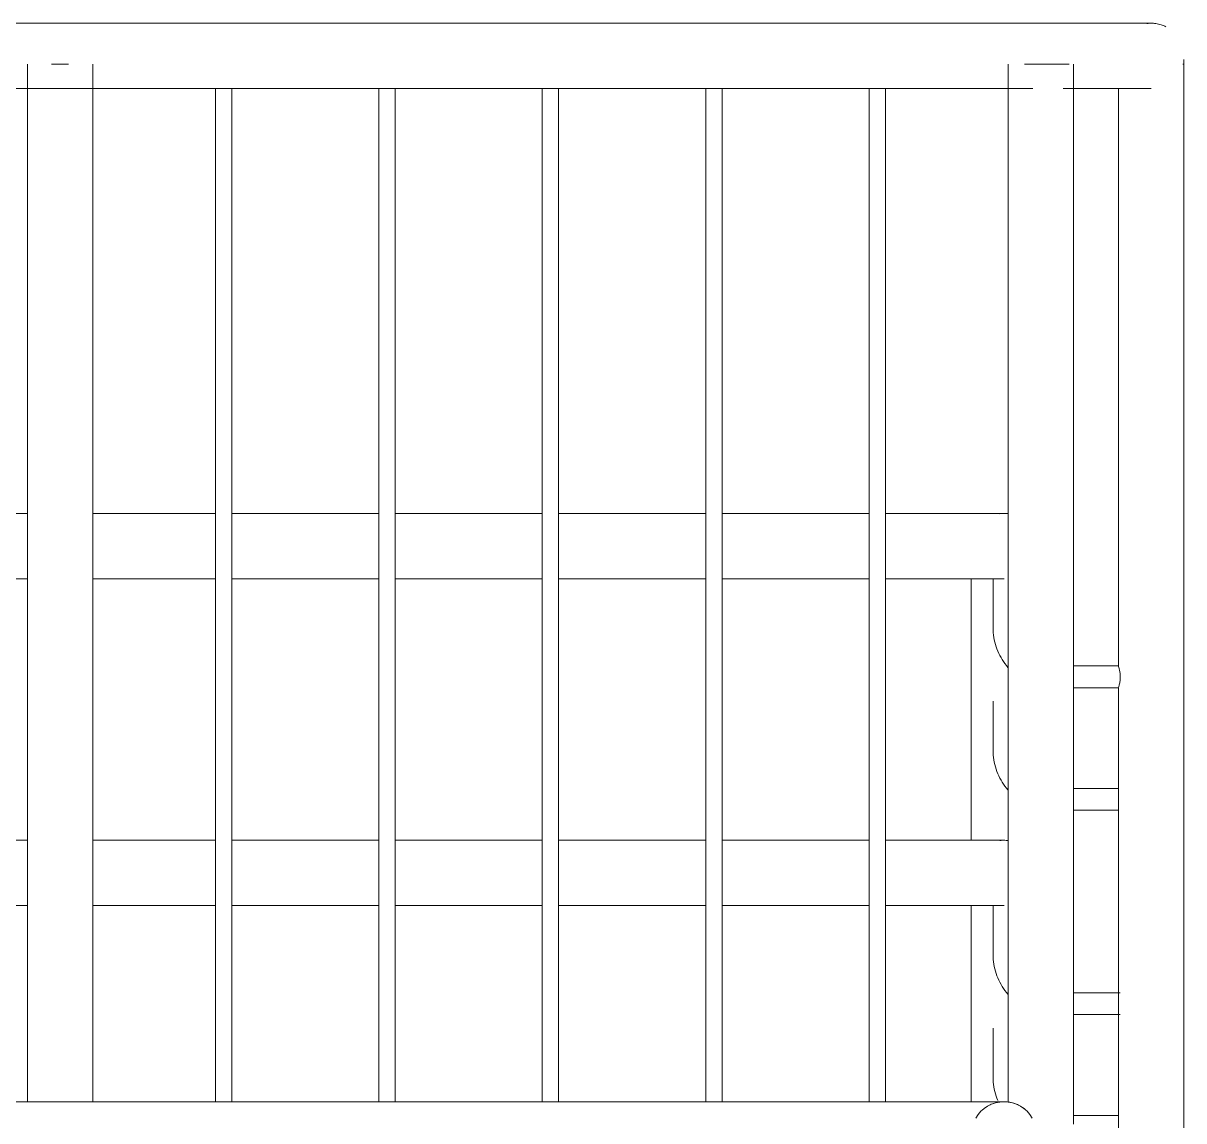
# Model space of a CAD drawing. Header units: millimetres. Extents: x -515342 to 330399, y -224905 to 507333.
# Drawn here: x 329303 to 330013, y 1946 to 2618 of the extents above; entities that cross this region are included whole.
import ezdxf

# ---------------------------------------------------------------- set-up
doc = ezdxf.new("R2010")
doc.units = ezdxf.units.MM
doc.layers.get('0').update_dxf_attribs({"lineweight": 0})
doc.layers.add('Ограждение', color=7, linetype='Continuous', lineweight=0)

# ---------------------------------------------------------------- blocks, each defined once
blk = doc.blocks.new('Тип верхнего поручня - АР_Ограждение_Ограничение_D40-V199-О_АР_Эскиз_Фасад 1-12 копия 1')
at = {"layer": 'Ограждение', "flags": 128}
for points in [[(106568.71, -113.49), (106568.06, -113.96), (106567.42, -114.45), (106566.81, -114.96)], [(106573.71, -111.02), (106572.95, -111.28), (106572.21, -111.58), (106571.48, -111.9), (106570.76, -112.26)], [(106580, -110), (106579.2, -110.02), (106578.4, -110.06), (106577.61, -110.14), (106576.81, -110.26), (106576.03, -110.4)], [(106584.4, -110.49), (106583.61, -110.33), (106582.82, -110.2), (106582.03, -110.1), (106581.23, -110.04), (106580.43, -110), (106580, -110)], [(106588.91, -112.09), (106588.18, -111.75), (106587.45, -111.44), (106586.7, -111.16), (106585.94, -110.9)], [(106592.91, -114.72), (106592.29, -114.22), (106591.65, -113.74)]]:
    blk.add_lwpolyline(points, dxfattribs=at)
blk = doc.blocks.new('Тип верхнего поручня - Верхний поручень_Внутренний_-9726612-О_АР_Эскиз_Фасад 1-12 копия 1')
at = {"layer": 'Ограждение'}
blk.add_line((106530, -110), (105590, -110), dxfattribs=at)
at = {"layer": 'Ограждение', "flags": 128}
blk.add_lwpolyline([(106530, -110), (106532, -110), (106534, -110), (106535.99, -110), (106537.97, -110), (106539.93, -110), (106541.89, -110), (106543.82, -110), (106545.73, -110), (106547.61, -110), (106549.47, -110), (106551.3, -110), (106553.09, -110), (106554.84, -110), (106556.56, -110), (106558.23, -110), (106559.86, -110), (106561.44, -110), (106562.97, -110), (106564.45, -110), (106565.87, -110), (106567.23, -110), (106568.54, -110), (106569.78, -110), (106570.96, -110), (106572.07, -110), (106573.12, -110), (106574.1, -110), (106575.01, -110), (106575.84, -110), (106576.6, -110), (106577.29, -110), (106577.9, -110)], dxfattribs=at)
at = {"layer": 'Ограждение'}
blk.add_arc((106580, -130), 20, 30, 150, dxfattribs=at)
blk = doc.blocks.new('Тип верхнего поручня - Верхний поручень_Внутренний_-9727407-О_АР_Эскиз_Фасад 1-12 копия 1')
at = {"layer": 'Ограждение'}
for p, q in [((106560, -130.1), (106560, -619.78)), ((106600, -619.78), (106600, -130.1))]:
    blk.add_line(p, q, dxfattribs=at)
at = {"layer": 'Ограждение', "flags": 128}
for points in [[(106560, -130), (106560, -130.02), (106560, -130.1)], [(106600, -130.1), (106600, -130.02), (106600, -130)]]:
    blk.add_lwpolyline(points, dxfattribs=at)
at = {"layer": 'Ограждение'}
for centre, start, end in [((106580, -130), 30, 150), ((106580, -620), 0, 180), ((106580, -620), 180, 360)]:
    blk.add_arc(centre, 20, start, end, dxfattribs=at)
blk = doc.blocks.new('Ограждение - АР_Ограждение_Балясина_D40 доп поручень 700_900-V228-О_АР_Эскиз_Фасад 1-12 копия 1')
at = {"layer": 'Ограждение'}
for p, q in [((105982.5, 525), (105982.5, -110)), ((105997.32, 525), (106002.5, 525)), ((106002.5, 525), (106007.68, 525)), ((106022.5, -110), (106022.5, 525)), ((106022.5, -310), (106022.5, -149.84)), ((106022.5, -800), (106022.5, -349.84)), ((105982.5, -409.92), (105982.5, -411.14)), ((105999.8, -800), (106002.5, -800)), ((106002.5, -800), (106022.5, -800))]:
    blk.add_line(p, q, dxfattribs=at)
blk = doc.blocks.new('Ограждение - АР_Ограждение_Балясина_10-V229-О_АР_Эскиз_Фасад 1-12 копия 1')
at = {"layer": 'Ограждение'}
for p, q in [((106097.5, 510), (106097.5, -110)), ((106102.5, 510), (106097.5, 510)), ((106107.5, 510), (106102.5, 510)), ((106107.5, -110), (106107.5, 510)), ((106097.5, -149.86), (106097.5, -310)), ((106107.5, -310), (106107.5, -149.86)), ((106097.5, -349.86), (106097.5, -610)), ((106107.5, -610), (106107.5, -349.86)), ((106097.5, -610), (106102.5, -610)), ((106102.5, -610), (106107.5, -610))]:
    blk.add_line(p, q, dxfattribs=at)
blk = doc.blocks.new('Ограждение - АР_Ограждение_Балясина_10-V230-О_АР_Эскиз_Фасад 1-12 копия 1')
at = {"layer": 'Ограждение'}
for p, q in [((106197.5, 510), (106197.5, -110)), ((106202.5, 510), (106197.5, 510)), ((106207.5, 510), (106202.5, 510)), ((106207.5, -110), (106207.5, 510)), ((106197.5, -149.89), (106197.5, -310)), ((106207.5, -310), (106207.5, -149.9)), ((106197.5, -349.89), (106197.5, -610)), ((106207.5, -610), (106207.5, -349.9)), ((106197.5, -610), (106202.5, -610)), ((106202.5, -610), (106207.5, -610))]:
    blk.add_line(p, q, dxfattribs=at)
blk = doc.blocks.new('Ограждение - АР_Ограждение_Балясина_10-V231-О_АР_Эскиз_Фасад 1-12 копия 1')
at = {"layer": 'Ограждение'}
for p, q in [((106297.5, 510), (106297.5, -110)), ((106302.5, 510), (106297.5, 510)), ((106307.5, 510), (106302.5, 510)), ((106307.5, -110), (106307.5, 510)), ((106297.5, -149.93), (106297.5, -310)), ((106307.5, -310), (106307.5, -149.93)), ((106297.5, -349.93), (106297.5, -610)), ((106307.5, -610), (106307.5, -349.93)), ((106297.5, -610), (106302.5, -610)), ((106302.5, -610), (106307.5, -610))]:
    blk.add_line(p, q, dxfattribs=at)
blk = doc.blocks.new('Ограждение - АР_Ограждение_Балясина_10-V232-О_АР_Эскиз_Фасад 1-12 копия 1')
at = {"layer": 'Ограждение'}
for p, q in [((106397.5, 510), (106397.5, -110)), ((106402.5, 510), (106397.5, 510)), ((106407.5, 510), (106402.5, 510)), ((106407.5, -110), (106407.5, 510)), ((106397.5, -149.96), (106397.5, -310)), ((106407.5, -310), (106407.5, -149.96)), ((106397.5, -349.96), (106397.5, -610)), ((106407.5, -610), (106407.5, -349.96)), ((106397.5, -610), (106402.5, -610)), ((106402.5, -610), (106407.5, -610))]:
    blk.add_line(p, q, dxfattribs=at)
blk = doc.blocks.new('Ограждение - АР_Ограждение_Балясина_10-V233-О_АР_Эскиз_Фасад 1-12 копия 1')
at = {"layer": 'Ограждение'}
for p, q in [((106497.5, 510), (106497.5, -110)), ((106502.5, 510), (106497.5, 510)), ((106507.5, 510), (106502.5, 510)), ((106507.5, -110), (106507.5, 510)), ((106497.5, -149.99), (106497.5, -310)), ((106507.5, -310), (106507.5, -149.99)), ((106497.5, -349.99), (106497.5, -610)), ((106507.5, -610), (106507.5, -349.99)), ((106497.5, -610), (106502.5, -610)), ((106502.5, -610), (106507.5, -610))]:
    blk.add_line(p, q, dxfattribs=at)
blk = doc.blocks.new('Ограждение - АР_Ограждение_Балясина_D40 доп поручень 700_900-V234-О_АР_Эскиз_Фасад 1-12 копия 1')
at = {"layer": 'Ограждение'}
for p, q in [((106582.5, 525), (106582.5, -110.33)), ((106592.5, 525), (106602.5, 525)), ((106602.5, 525), (106619.82, 525)), ((106622.5, -123.7), (106622.5, 525)), ((106622.5, -153.3), (106622.5, -136.44)), ((106622.5, -210.9), (106622.5, -166.04)), ((106622.5, -268.5), (106622.5, -223.64)), ((106622.5, -326.1), (106622.5, -281.24)), ((106622.5, -383.7), (106622.5, -338.84)), ((106622.5, -398.65), (106622.5, -396.44)), ((106622.5, -428.25), (106622.5, -411.35)), ((106622.5, -485.85), (106622.5, -454.04)), ((106622.5, -543.45), (106622.5, -511.64)), ((106622.5, -601.05), (106622.5, -569.24)), ((106622.5, -658.65), (106622.5, -626.44)), ((106622.5, -716.25), (106622.5, -671.35)), ((106622.5, -773.85), (106622.5, -728.95)), ((106622.5, -800), (106622.5, -786.55)), ((106600.66, -800), (106602.5, -800)), ((106602.5, -800), (106622.5, -800))]:
    blk.add_line(p, q, dxfattribs=at)
blk = doc.blocks.new('Ограждение - АР_Ограждение_Балясина_D40 доп поручень 700_900-V235-О_АР_Эскиз_Фасад 1-12 копия 1')
at = {"layer": 'Ограждение'}
for p, q in [((106689.32, 525), (106690, 525)), ((106690, -800), (106690, 525)), ((106650, 510.01), (106650, 156.67)), ((106573.33, 210.25), (106573.33, 180)), ((106650, 156.67), (106622.5, 156.67)), ((106622.5, 143.33), (106650, 143.33)), ((106650, 143.33), (106650, -127.96)), ((106573.33, 10.25), (106573.33, -20)), ((106651.15, -43.33), (106622.5, -43.33)), ((106622.5, -56.67), (106651.15, -56.67)), ((106650, -144.85), (106650, -157.56)), ((106650, -174.45), (106650, -205)), ((106680, -800), (106690, -800))]:
    blk.add_line(p, q, dxfattribs=at)
at = {"layer": 'Ограждение', "flags": 128}
for points in [[(106573.33, 180), (106573.36, 178.53), (106573.45, 177.07), (106573.6, 175.61), (106573.8, 174.16), (106574.06, 172.72), (106574.38, 171.28), (106574.76, 169.87), (106575.19, 168.47), (106575.68, 167.08), (106576.23, 165.72), (106576.83, 164.38), (106577.48, 163.07), (106578.18, 161.78), (106578.93, 160.52), (106579.74, 159.3), (106580.59, 158.1), (106581.49, 156.94), (106582.43, 155.82)], [(106573.33, -20), (106573.36, -21.47), (106573.45, -22.93), (106573.6, -24.39), (106573.8, -25.84), (106574.06, -27.28), (106574.38, -28.72), (106574.76, -30.13), (106575.19, -31.53), (106575.68, -32.92), (106576.23, -34.28), (106576.83, -35.62), (106577.48, -36.93), (106578.18, -38.22), (106578.93, -39.48), (106579.74, -40.7), (106580.59, -41.9), (106581.49, -43.06), (106582.43, -44.18)]]:
    blk.add_lwpolyline(points, dxfattribs=at)
at = {"layer": 'Ограждение'}
blk.add_open_spline([(106650, 156.67), (106650, 156.66), (106650.1, 156.39), (106650.4, 155.4), (106650.66, 154.31), (106650.86, 153.36), (106651.01, 152.3), (106651.11, 151.31), (106651.14, 150.45), (106651.14, 149.7), (106651.12, 148.97), (106651.05, 148.04), (106650.9, 146.88), (106650.66, 145.68), (106650.41, 144.68), (106650.11, 143.65), (106650, 143.35), (106650, 143.33)], degree=3, knots=[0, 0, 0, 0, 0.111111, 0.222222, 0.277778, 0.333333, 0.388889, 0.444444, 0.479167, 0.513889, 0.548611, 0.583333, 0.652778, 0.722222, 0.791667, 0.861111, 1, 1, 1, 1], dxfattribs=at)
blk = doc.blocks.new('Ограждение - АР_Ограждение_Балясина_D40 доп поручень 700_900-V236-О_АР_Эскиз_Фасад 1-12 копия 1')
at = {"layer": 'Ограждение', "flags": 128}
for points in [[(106573.33, 180), (106573.36, 178.53), (106573.45, 177.07), (106573.6, 175.61), (106573.8, 174.16), (106574.06, 172.72), (106574.38, 171.28), (106574.76, 169.87), (106575.19, 168.47), (106575.68, 167.08), (106576.23, 165.72), (106576.83, 164.38), (106577.48, 163.07), (106578.18, 161.78), (106578.93, 160.52), (106579.74, 159.3), (106580.59, 158.1), (106581.49, 156.94), (106582.43, 155.82)], [(106573.33, -20), (106573.36, -21.47), (106573.45, -22.93), (106573.6, -24.39), (106573.8, -25.84), (106574.06, -27.28), (106574.38, -28.72), (106574.76, -30.13), (106575.19, -31.53), (106575.68, -32.92), (106576.23, -34.28), (106576.83, -35.62), (106577.48, -36.93), (106578.18, -38.22), (106578.93, -39.48), (106579.74, -40.7), (106580.59, -41.9), (106581.49, -43.06), (106582.43, -44.18)]]:
    blk.add_lwpolyline(points, dxfattribs=at)
blk = doc.blocks.new('Ограждение - АР_Ограждение_Балясина_D40 доп поручень 700_900-V237-О_АР_Эскиз_Фасад 1-12 копия 1')
at = {"layer": 'Ограждение'}
for p, q in [((106573.33, 135.06), (106573.33, 105)), ((106650, 81.67), (106622.5, 81.67)), ((106622.5, 68.33), (106650, 68.33)), ((106573.33, -64.94), (106573.33, -95)), ((106650.28, -118.33), (106622.5, -118.33)), ((106690, -875), (106690, -800)), ((106680, -875), (106690, -875))]:
    blk.add_line(p, q, dxfattribs=at)
at = {"layer": 'Ограждение', "flags": 128}
for points in [[(106573.33, 105), (106573.36, 103.53), (106573.45, 102.07), (106573.6, 100.61), (106573.8, 99.16), (106574.06, 97.72), (106574.38, 96.28), (106574.76, 94.87), (106575.19, 93.47), (106575.68, 92.08), (106576.23, 90.72), (106576.83, 89.38), (106577.48, 88.07), (106578.18, 86.78), (106578.93, 85.52), (106579.74, 84.3), (106580.59, 83.1), (106581.49, 81.94), (106582.43, 80.82)], [(106573.33, -95), (106573.36, -96.47), (106573.45, -97.93), (106573.6, -99.39), (106573.8, -100.84), (106574.06, -102.28), (106574.38, -103.72), (106574.76, -105.13), (106575.19, -106.53), (106575.68, -107.92), (106576.23, -109.28)]]:
    blk.add_lwpolyline(points, dxfattribs=at)
blk = doc.blocks.new('Ограждение - Ограждение-9728431-О_АР_Эскиз_Фасад 1-12 копия 1')
for name in ['Ограждение - АР_Ограждение_Балясина_D40 доп поручень 700_900-V228-О_АР_Эскиз_Фасад 1-12 копия 1', 'Ограждение - АР_Ограждение_Балясина_D40 доп поручень 700_900-V235-О_АР_Эскиз_Фасад 1-12 копия 1', 'Ограждение - АР_Ограждение_Балясина_D40 доп поручень 700_900-V234-О_АР_Эскиз_Фасад 1-12 копия 1', 'Ограждение - АР_Ограждение_Балясина_10-V229-О_АР_Эскиз_Фасад 1-12 копия 1', 'Ограждение - АР_Ограждение_Балясина_10-V230-О_АР_Эскиз_Фасад 1-12 копия 1', 'Ограждение - АР_Ограждение_Балясина_10-V231-О_АР_Эскиз_Фасад 1-12 копия 1', 'Ограждение - АР_Ограждение_Балясина_10-V232-О_АР_Эскиз_Фасад 1-12 копия 1', 'Ограждение - АР_Ограждение_Балясина_10-V233-О_АР_Эскиз_Фасад 1-12 копия 1', 'Ограждение - АР_Ограждение_Балясина_D40 доп поручень 700_900-V236-О_АР_Эскиз_Фасад 1-12 копия 1', 'Ограждение - АР_Ограждение_Балясина_D40 доп поручень 700_900-V236-О_АР_Эскиз_Фасад 1-12 копия 1', 'Ограждение - АР_Ограждение_Балясина_D40 доп поручень 700_900-V237-О_АР_Эскиз_Фасад 1-12 копия 1']:
    blk.add_blockref(name, (0, 0))
blk = doc.blocks.new('Тип верхнего поручня - Верхний поручень_Внутренний_-9728835-О_АР_Эскиз_Фасад 1-12 копия 1')
at = {"layer": 'Ограждение'}
for p, q in [((106570, 550), (105358.61, 550)), ((105358.61, 510), (106570, 510))]:
    blk.add_line(p, q, dxfattribs=at)
at = {"layer": 'Ограждение', "flags": 128}
for points in [[(106670, 550), (106669.92, 550), (106669.68, 550), (106669.28, 550), (106668.72, 550), (106668.01, 550), (106667.13, 550), (106666.11, 550), (106664.92, 550), (106663.59, 550), (106662.11, 550), (106660.48, 550), (106658.7, 550), (106656.78, 550), (106654.73, 550), (106652.53, 550), (106650.21, 550), (106647.76, 550), (106645.18, 550), (106642.48, 550), (106639.67, 550), (106636.75, 550), (106633.72, 550), (106630.58, 550), (106627.35, 550), (106624.03, 550), (106620.62, 550), (106617.13, 550), (106613.57, 550), (106609.93, 550), (106606.24, 550), (106602.48, 550), (106598.67, 550), (106594.82, 550), (106590.92, 550), (106587, 550), (106583.04, 550), (106579.07, 550), (106575.08, 550), (106571.08, 550), (106570, 550)], [(106667.39, 549.83), (106668.19, 549.92), (106668.98, 549.97), (106669.78, 550), (106670.58, 549.99), (106671.38, 549.95), (106672.18, 549.88), (106672.97, 549.78), (106673.76, 549.64), (106674.54, 549.48), (106675.32, 549.28), (106676.09, 549.05), (106676.84, 548.79), (106677.59, 548.5), (106678.32, 548.19), (106679.04, 547.84)], [(106690, 527.71), (106690, 526.88), (106690, 525.94), (106690, 524.87)], [(106570, 510), (106574, 510), (106577.99, 510), (106581.97, 510), (106585.93, 510), (106589.87, 510), (106593.77, 510), (106597.64, 510)], [(106616.18, 510), (106619.69, 510), (106623.12, 510), (106626.46, 510), (106629.72, 510), (106632.88, 510), (106635.94, 510), (106638.89, 510), (106641.74, 510), (106644.46, 510), (106647.07, 510), (106649.56, 510), (106651.92, 510), (106654.15, 510), (106656.24, 510), (106658.2, 510), (106660.01, 510), (106661.68, 510), (106663.2, 510), (106664.58, 510), (106665.8, 510), (106666.87, 510), (106667.79, 510), (106668.54, 510), (106669.15, 510), (106669.59, 510), (106669.87, 510), (106669.99, 510), (106670, 510)]]:
    blk.add_lwpolyline(points, dxfattribs=at)
blk = doc.blocks.new('Тип перил - Перила_Внутренний_-9728852-О_АР_Эскиз_Фасад 1-12 копия 1')
at = {"layer": 'Ограждение'}
for p, q in [((105982.64, 250), (105907.5, 250)), ((106097.66, 250), (106022.5, 250)), ((106197.66, 250), (106107.5, 250)), ((106297.66, 250), (106207.5, 250)), ((106397.66, 250), (106307.5, 250)), ((106497.66, 250), (106407.5, 250)), ((106530, 250), (106507.5, 250)), ((105907.5, 210), (105982.66, 210)), ((106022.5, 210), (106097.68, 210)), ((106107.5, 210), (106197.68, 210)), ((106207.5, 210), (106297.68, 210)), ((106307.5, 210), (106397.68, 210)), ((106407.5, 210), (106497.68, 210)), ((106507.5, 210), (106530, 210)), ((106560, 210.25), (106560, 49.78))]:
    blk.add_line(p, q, dxfattribs=at)
at = {"layer": 'Ограждение', "flags": 128}
for points in [[(106580, 250), (106579.96, 250), (106579.84, 250), (106579.64, 250), (106579.36, 250), (106579, 250), (106578.57, 250), (106578.05, 250), (106577.46, 250), (106576.79, 250), (106576.05, 250), (106575.24, 250), (106574.35, 250), (106573.39, 250), (106572.36, 250), (106571.27, 250), (106570.1, 250), (106568.88, 250), (106567.59, 250), (106566.24, 250), (106564.84, 250), (106563.37, 250), (106561.86, 250), (106560.29, 250), (106558.68, 250), (106557.02, 250), (106555.31, 250), (106553.57, 250), (106551.78, 250), (106549.97, 250), (106548.12, 250), (106546.24, 250), (106544.34, 250), (106542.41, 250), (106540.46, 250), (106538.5, 250), (106536.52, 250), (106534.53, 250), (106532.54, 250), (106530.54, 250), (106530, 250)], [(106577.39, 249.83), (106578.19, 249.92), (106578.98, 249.97), (106579.78, 250), (106580.58, 249.99), (106581.38, 249.95), (106582.18, 249.88)], [(106530, 210), (106532, 210), (106534, 210), (106535.99, 210), (106537.97, 210), (106539.93, 210), (106541.89, 210), (106543.82, 210), (106545.73, 210), (106547.61, 210), (106549.47, 210), (106551.3, 210), (106553.09, 210), (106554.84, 210), (106556.56, 210), (106558.23, 210), (106559.86, 210), (106561.44, 210), (106562.97, 210), (106564.45, 210), (106565.87, 210), (106567.23, 210), (106568.54, 210), (106569.78, 210), (106570.96, 210), (106572.07, 210), (106573.12, 210), (106574.1, 210), (106575.01, 210), (106575.84, 210), (106576.6, 210), (106577.29, 210), (106577.9, 210), (106578.44, 210), (106578.89, 210), (106579.27, 210), (106579.57, 210), (106579.79, 210), (106579.94, 210), (106580, 210), (106580, 210)]]:
    blk.add_lwpolyline(points, dxfattribs=at)
blk = doc.blocks.new('Тип перил - Перила_Внутренний_-9728893-О_АР_Эскиз_Фасад 1-12 копия 1')
at = {"layer": 'Ограждение'}
for p, q in [((105982.5, 50), (105907.5, 50)), ((106097.5, 50), (106022.5, 50)), ((106197.5, 50), (106107.5, 50)), ((106297.5, 50), (106207.5, 50)), ((106397.5, 50), (106307.5, 50)), ((106497.5, 50), (106407.5, 50)), ((106530, 50), (106507.5, 50)), ((105907.5, 10), (105982.5, 10)), ((106022.5, 10), (106097.5, 10)), ((106107.5, 10), (106197.5, 10)), ((106207.5, 10), (106297.5, 10)), ((106307.5, 10), (106397.5, 10)), ((106407.5, 10), (106497.5, 10)), ((106507.5, 10), (106530, 10)), ((106560, 10.25), (106560, -110.05))]:
    blk.add_line(p, q, dxfattribs=at)
at = {"layer": 'Ограждение', "flags": 128}
for points in [[(106580, 50), (106579.96, 50), (106579.84, 50), (106579.64, 50), (106579.36, 50), (106579, 50), (106578.57, 50), (106578.05, 50), (106577.46, 50), (106576.79, 50), (106576.05, 50), (106575.24, 50), (106574.35, 50), (106573.39, 50), (106572.36, 50), (106571.27, 50), (106570.1, 50), (106568.88, 50), (106567.59, 50), (106566.24, 50), (106564.84, 50), (106563.37, 50), (106561.86, 50), (106560.29, 50), (106558.68, 50), (106557.02, 50), (106555.31, 50), (106553.57, 50), (106551.78, 50), (106549.97, 50), (106548.12, 50), (106546.24, 50), (106544.34, 50), (106542.41, 50), (106540.46, 50), (106538.5, 50), (106536.52, 50), (106534.53, 50), (106532.54, 50), (106530.54, 50), (106530, 50)], [(106577.39, 49.83), (106578.19, 49.92), (106578.98, 49.97), (106579.78, 50), (106580.58, 49.99), (106581.38, 49.95), (106582.18, 49.88)], [(106530, 10), (106532, 10), (106534, 10), (106535.99, 10), (106537.97, 10), (106539.93, 10), (106541.89, 10), (106543.82, 10), (106545.73, 10), (106547.61, 10), (106549.47, 10), (106551.3, 10), (106553.09, 10), (106554.84, 10), (106556.56, 10), (106558.23, 10), (106559.86, 10), (106561.44, 10), (106562.97, 10), (106564.45, 10), (106565.87, 10), (106567.23, 10), (106568.54, 10), (106569.78, 10), (106570.96, 10), (106572.07, 10), (106573.12, 10), (106574.1, 10), (106575.01, 10), (106575.84, 10), (106576.6, 10), (106577.29, 10), (106577.9, 10), (106578.44, 10), (106578.89, 10), (106579.27, 10), (106579.57, 10), (106579.79, 10), (106579.94, 10), (106580, 10), (106580, 10)]]:
    blk.add_lwpolyline(points, dxfattribs=at)
blk = doc.blocks.new('СД_Люблино_Фасады_rvt-1-О_АР_Эскиз_Фасад 1-12 копия 1')
at = {"layer": 'Ограждение', "lineweight": 9}
for name in ['Тип верхнего поручня - Верхний поручень_Внутренний_-9728835-О_АР_Эскиз_Фасад 1-12 копия 1', 'Ограждение - Ограждение-9728431-О_АР_Эскиз_Фасад 1-12 копия 1', 'Тип перил - Перила_Внутренний_-9728852-О_АР_Эскиз_Фасад 1-12 копия 1', 'Тип перил - Перила_Внутренний_-9728893-О_АР_Эскиз_Фасад 1-12 копия 1', 'Тип верхнего поручня - Верхний поручень_Внутренний_-9726612-О_АР_Эскиз_Фасад 1-12 копия 1', 'Тип верхнего поручня - Верхний поручень_Внутренний_-9727407-О_АР_Эскиз_Фасад 1-12 копия 1', 'Тип верхнего поручня - АР_Ограждение_Ограничение_D40-V199-О_АР_Эскиз_Фасад 1-12 копия 1']:
    blk.add_blockref(name, (0, 0), dxfattribs=at)

msp = doc.modelspace()

# ---------------------------------------------------------------- block references
msp.add_blockref('СД_Люблино_Фасады_rvt-1-О_АР_Эскиз_Фасад 1-12 копия 1', (223323.3997, 2067.7355))

doc.saveas('drawing.dxf')
